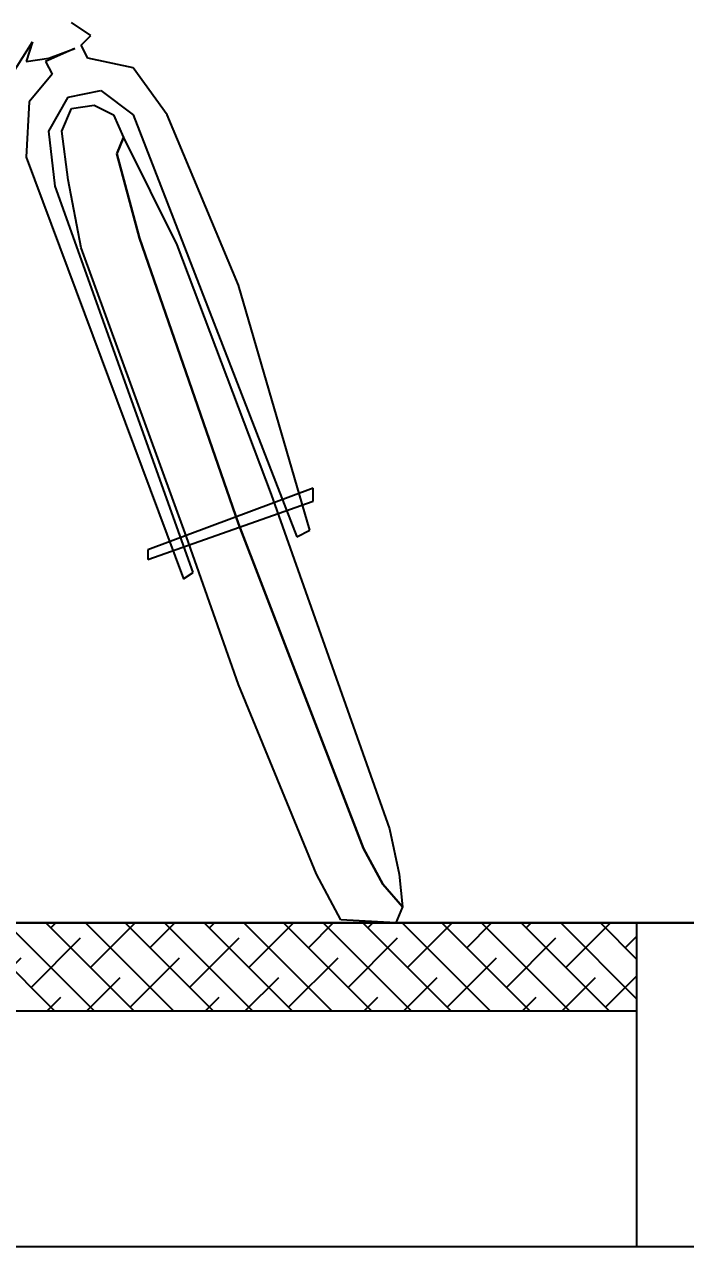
# Model space of a CAD drawing. Header units: millimetres. Extents: x 2 to 5882, y 1831 to 3462.
# Drawn here: x 727.644 to 729.892, y 2698.83 to 2702.984 of the extents above; entities that cross this region are included whole.
import ezdxf

# ---------------------------------------------------------------- set-up
doc = ezdxf.new("R2010")
doc.units = ezdxf.units.MM
for name, color, linetype in [('fz', 7, 'Continuous'), ('标注', 4, 'Continuous'), ('道路结构', 7, 'Continuous')]:
    doc.layers.add(name, color=color, linetype=linetype)
doc.styles.get("Standard").update_dxf_attribs({"font": 'simplex1.shx', "width": 0.7, "bigfont": 'hztxt.shx'})
doc.dimstyles.new('比例1：200', dxfattribs={"dimtxt": 3, "dimasz": 2, "dimexe": 1, "dimexo": 1, "dimgap": 0.5, "dimtad": 1, "dimlfac": 20, "dimzin": 13, "dimdsep": 46, "dimtxsty": 'Standard', "dimcen": -0.09, "dimclrd": 256, "dimclre": 256, "dimclrt": 7, "dimaunit": 1, "dimadec": 0, "dimazin": 0, "dimtfac": 0.0005, "dimtix": 1, "dimtmove": 2, "dimatfit": 3, "dimfxl": 0, "dimtolj": 1, "dimtzin": 13, "dimarcsym": 0})

# ---------------------------------------------------------------- blocks, each defined once
blk = doc.blocks.new('单车')
at = {"color": 143, "linetype": 'Continuous'}
for p, q in [((-1440.5635, -1093.5728), (-1440.4973, -1093.5287)), ((-1440.5304, -1093.6059), (-1440.5635, -1093.5728)), ((-1440.5524, -1093.6501), (-1440.5304, -1093.6059)), ((-1439.6864, -1094.665), (-1440.3649, -1093.5949)), ((-1440.3649, -1093.5949), (-1440.3428, -1093.6611)), ((-1440.5083, -1093.617), (-1440.409, -1093.6611)), ((-1440.4201, -1093.6501), (-1440.5083, -1093.617)), ((-1440.8227, -1093.8431), (-1440.7069, -1093.6832)), ((-1440.7069, -1093.6832), (-1440.5524, -1093.6501)), ((-1440.409, -1093.6611), (-1440.4311, -1093.7052)), ((-1440.3428, -1093.6611), (-1440.4201, -1093.6501)), ((-1440.4311, -1093.7052), (-1440.3539, -1093.799)), ((-1440.5966, -1093.7604), (-1440.7069, -1093.8431)), ((-1440.4862, -1093.7825), (-1440.5966, -1093.7604)), ((-1440.5745, -1093.81), (-1440.6407, -1093.8431)), ((-1440.4973, -1093.8211), (-1440.5745, -1093.81)), ((-1440.4201, -1093.8983), (-1440.4862, -1093.7825)), ((-1440.3539, -1093.799), (-1440.3428, -1093.9866)), ((-1440.7069, -1093.8431), (-1441.264, -1095.2773)), ((-1441.0654, -1094.4223), (-1440.8227, -1093.8431)), ((-1440.6407, -1093.8431), (-1440.6738, -1093.9204)), ((-1440.4642, -1093.8983), (-1440.4973, -1093.8211)), ((-1440.4862, -1094.0638), (-1440.4642, -1093.8983)), ((-1440.4421, -1094.0859), (-1440.4201, -1093.8983)), ((-1440.6738, -1093.9204), (-1440.8558, -1094.2844)), ((-1440.6738, -1093.9204), (-1440.6738, -1093.9204)), ((-1440.6517, -1093.9755), (-1440.6738, -1093.9204)), ((-1440.6738, -1093.9204), (-1440.6517, -1093.9755)), ((-1440.729, -1094.2624), (-1440.6517, -1093.9755)), ((-1440.6517, -1093.9755), (-1440.729, -1094.2624)), ((-1440.3428, -1093.9866), (-1440.8779, -1095.4208)), ((-1440.5304, -1094.2955), (-1440.4862, -1094.0638)), ((-1440.911, -1095.3987), (-1440.4421, -1094.0859)), ((-1441.0654, -1095.2332), (-1440.729, -1094.2624)), ((-1440.729, -1094.2624), (-1441.0654, -1095.2332)), ((-1440.8558, -1094.2844), (-1441.1758, -1095.1339)), ((-1440.8889, -1095.2773), (-1440.5304, -1094.2955)), ((-1441.3082, -1095.2553), (-1441.0654, -1094.4223)), ((-1441.1758, -1095.1339), (-1441.5785, -1096.2703)), ((-1441.3192, -1095.1119), (-1440.7565, -1095.3215)), ((-1441.3192, -1095.1119), (-1441.3192, -1095.1119)), ((-1441.3192, -1095.156), (-1441.3192, -1095.1119)), ((-1440.7565, -1095.3546), (-1441.3192, -1095.156)), ((-1441.4902, -1096.3365), (-1441.0654, -1095.2332)), ((-1441.0654, -1095.2332), (-1441.4902, -1096.3365)), ((-1441.264, -1095.2773), (-1441.3082, -1095.2553)), ((-1441.0654, -1095.7793), (-1440.8889, -1095.2773)), ((-1440.7565, -1095.3215), (-1440.7565, -1095.3546)), ((-1440.8779, -1095.4208), (-1440.911, -1095.3987)), ((-1441.3302, -1096.4247), (-1441.0654, -1095.7793)), ((-1441.5785, -1096.2703), (-1441.6116, -1096.4247)), ((-1441.5564, -1096.4578), (-1441.4902, -1096.3365)), ((-1441.4902, -1096.3365), (-1441.5564, -1096.4578)), ((-1441.6116, -1096.4247), (-1441.6226, -1096.535)), ((-1441.413, -1096.5792), (-1441.3302, -1096.4247)), ((-1441.6226, -1096.535), (-1441.5564, -1096.4578)), ((-1441.5564, -1096.4578), (-1441.6226, -1096.535)), ((-1441.6226, -1096.535), (-1441.6005, -1096.5902)), ((-1441.6005, -1096.5902), (-1441.413, -1096.5792))]:
    blk.add_line(p, q, dxfattribs=at)
at = {"color": 143, "width": 0.8, "flags": 9}
for tag in ['YSIZE', 'XSIZE']:
    blk.add_attdef(tag, (-1438.3956, -1096.4688), '', height=0.00181, dxfattribs=at)
blk = doc.blocks.new('*D187')
at = {"layer": 'DEFPOINTS', "color": 0}
for p in [(724.7751, 2720.0626), (724.7751, 2699.9297), (731.9041, 2699.9297)]:
    blk.add_point(p, dxfattribs=at)
at = {"layer": '标注', "lineweight": -2}
for p, q in [((725.9041, 2720.0626), (732.9041, 2720.0626)), ((731.9041, 2718.0626), (731.9041, 2701.9297)), ((725.9041, 2699.9297), (732.9041, 2699.9297))]:
    blk.add_line(p, q, dxfattribs=at)
at = {"layer": '标注'}
for points in [[(731.5707, 2718.0626), (732.2374, 2718.0626), (731.9041, 2720.0626)], [(731.5707, 2701.9297), (732.2374, 2701.9297), (731.9041, 2699.9297)]]:
    blk.add_solid(points, dxfattribs=at)
at = {"layer": '标注', "color": 7, "insert": (729.9041, 2709.9961), "char_height": 3, "attachment_point": 5, "rotation": 90}
blk.add_mtext('\\A1;600', dxfattribs=at)

msp = doc.modelspace()

# ---------------------------------------------------------------- hatches: boundary and pattern name
at = {"layer": 'fz'}
h = msp.add_hatch(dxfattribs=at)
h.set_pattern_fill('ANSI38', color=256, scale=0.03, style=0)
h.set_pattern_definition([(135.0000000004, (942995.99207, -2576801.1361), (0.0673519209076, 0.0673519209085), []), (45.0000000004, (942995.99207, -2576801.1361), (0.2020557627236, 0.0673519209094), [0.238125, -0.142875])])
h.paths.add_polyline_path([(729.72536, 2699.92966), (729.72536, 2699.62966), (724.32536, 2699.62966), (724.32536, 2699.92966)])

# ---------------------------------------------------------------- linework, layer by layer
for p, q in [((753.07536, 2699.92966), (724.32536, 2699.92966)), ((729.72536, 2699.62966), (724.32536, 2699.62966))]:
    msp.add_line(p, q)
at = {"layer": '道路结构'}
for p, q in [((729.72536, 2699.92966), (729.72536, 2698.83158)), ((724.32536, 2698.82966), (737.07516, 2698.82966))]:
    msp.add_line(p, q, dxfattribs=at)

# ---------------------------------------------------------------- block references
at = {"layer": '标注', "xscale": -1}
msp.add_blockref('单车', (-712.69353, 3796.51988), dxfattribs=at)

# ---------------------------------------------------------------- dimensions: what is measured, and where the dimension line sits
at = {"layer": '标注'}
dim = msp.add_linear_dim(base=(731.90407, 2699.92966), p1=(724.77514, 2720.06256), p2=(724.77514, 2699.92966), angle=90, text='600', dimstyle='比例1：200', dxfattribs=at)
dim.commit()
dim.dimension.update_dxf_attribs({"geometry": '*D187', "text_midpoint": (729.90407, 2709.99611)})

doc.saveas('drawing.dxf')
